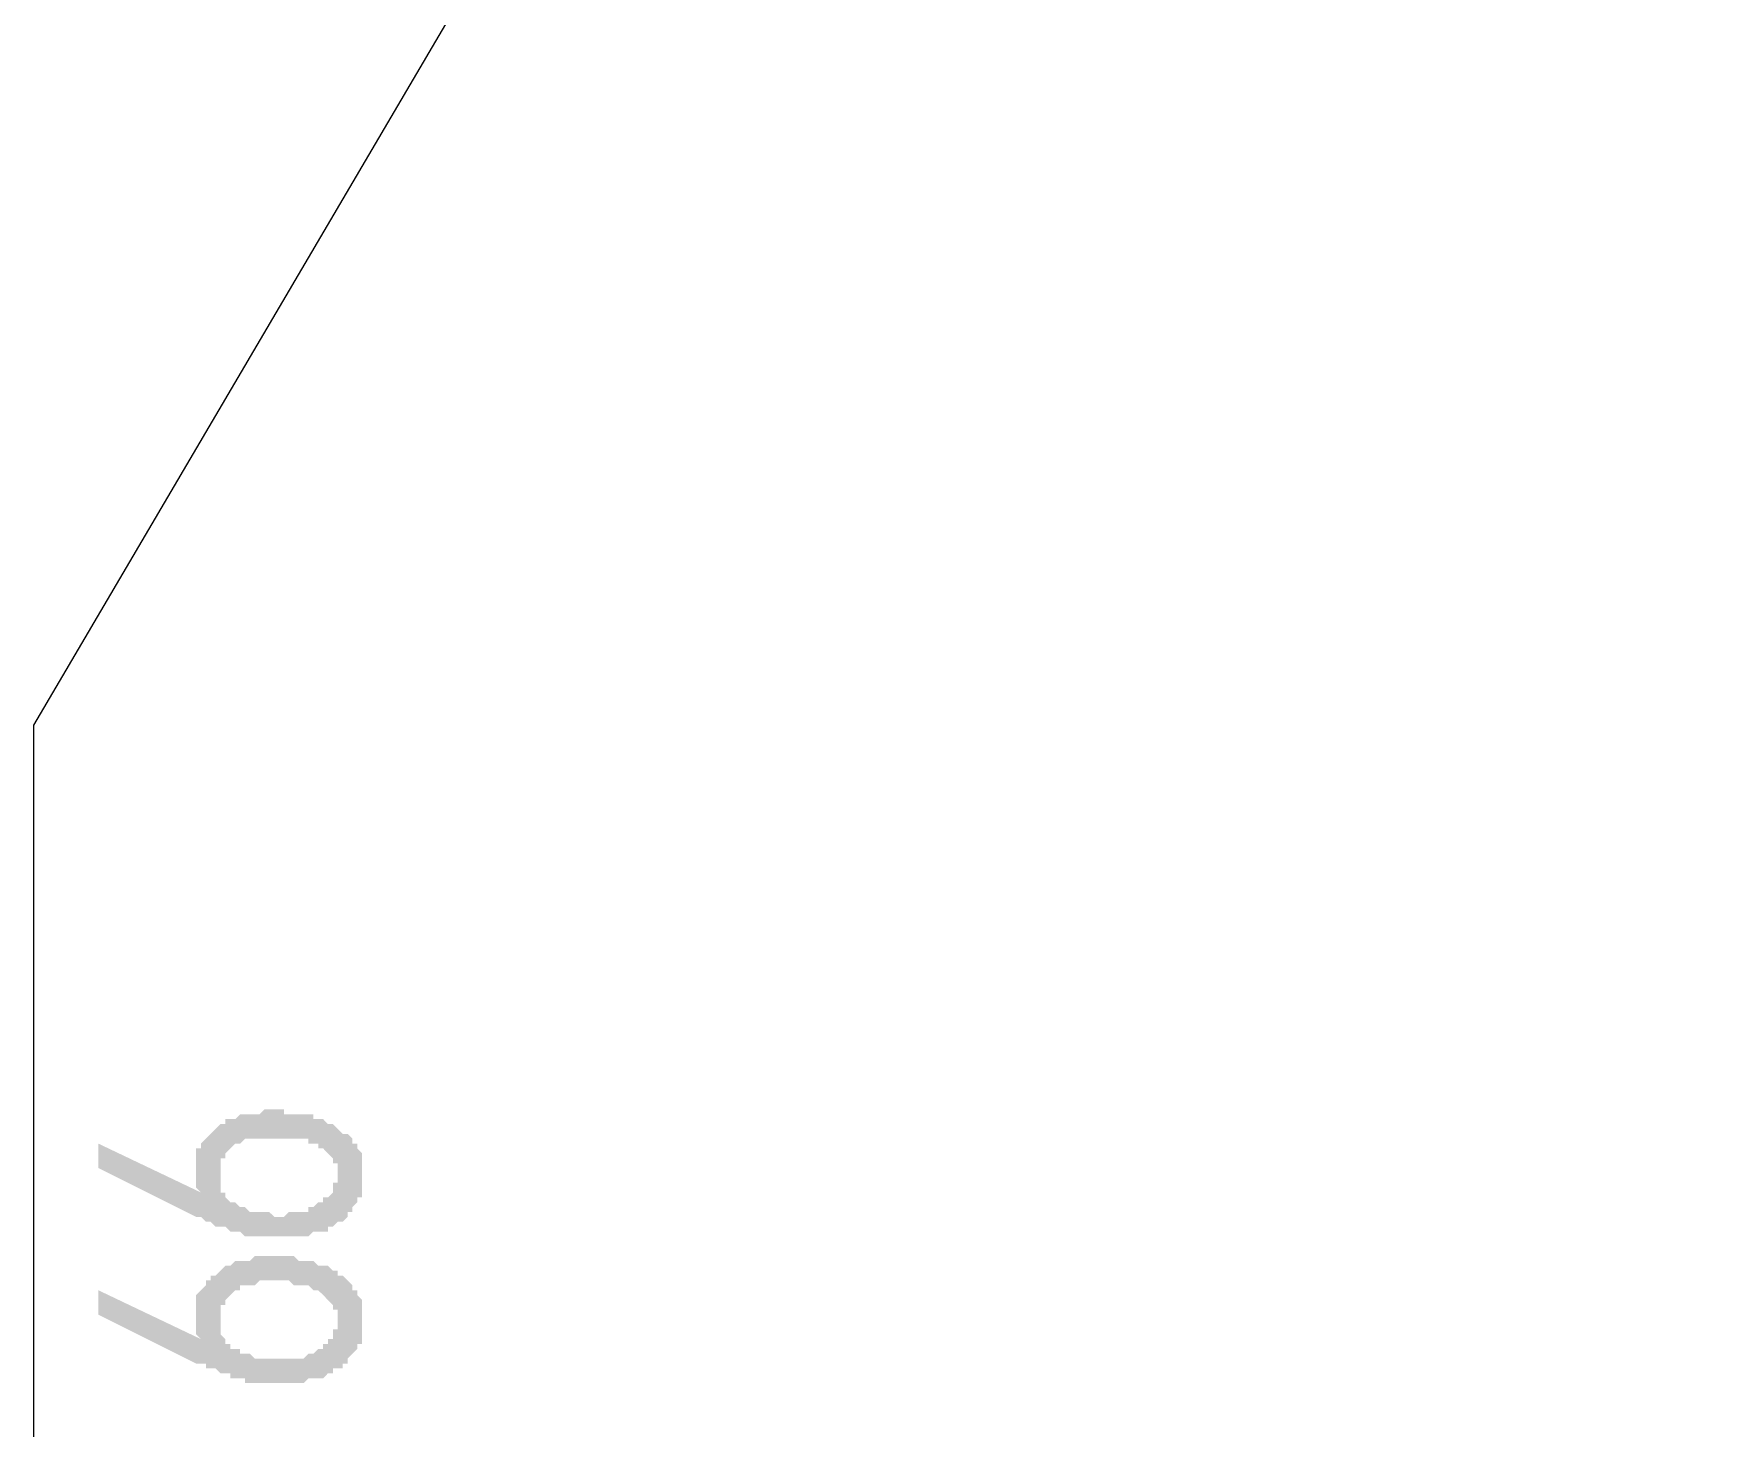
# Model space of a CAD drawing. Header units: millimetres. Extents: x 6156 to 7119, y 3162 to 3647.
# Drawn here: x 6789.96 to 6811.84, y 3485.66 to 3503.78 of the extents above; entities that cross this region are included whole.
import ezdxf

# ---------------------------------------------------------------- set-up
doc = ezdxf.new("R2010")
doc.units = ezdxf.units.MM
doc.layers.add('图层1', color=7, linetype='Continuous')

msp = doc.modelspace()

# ---------------------------------------------------------------- hatches: boundary and pattern name
at = {"layer": '图层1', "transparency": 33554559}
h = msp.add_hatch(color=256, dxfattribs=at)
h.paths.add_polyline_path([(6793.018, 3488.154), (6792.955, 3488.154), (6792.891, 3488.154), (6792.891, 3488.154), (6792.828, 3488.154), (6792.764, 3488.154), (6792.701, 3488.154), (6792.701, 3488.154), (6792.637, 3488.217), (6792.574, 3488.217), (6792.574, 3488.217), (6792.51, 3488.217), (6792.51, 3488.217), (6792.447, 3488.281), (6792.383, 3488.281), (6792.383, 3488.281), (6792.32, 3488.281), (6792.256, 3488.344), (6792.193, 3488.344), (6792.193, 3488.344), (6792.129, 3488.408), (6792.066, 3488.408), (6792.066, 3488.408), (6790.796, 3489.043), (6790.796, 3489.36), (6792.129, 3488.725), (6792.066, 3488.789), (6792.066, 3488.789), (6792.066, 3488.852), (6792.066, 3488.916), (6792.066, 3488.916), (6792.066, 3488.979), (6792.066, 3489.043), (6792.066, 3489.043), (6792.066, 3489.106), (6792.066, 3489.106), (6792.066, 3489.17), (6792.066, 3489.17), (6792.066, 3489.233), (6792.066, 3489.233), (6792.066, 3489.297), (6792.129, 3489.297), (6792.129, 3489.36), (6792.129, 3489.36), (6792.193, 3489.424), (6792.193, 3489.424), (6792.256, 3489.487), (6792.256, 3489.487), (6792.32, 3489.551), (6792.32, 3489.551), (6792.383, 3489.614), (6792.383, 3489.614), (6792.447, 3489.614), (6792.447, 3489.678), (6792.51, 3489.678), (6792.51, 3489.678), (6792.574, 3489.678), (6792.637, 3489.741), (6792.701, 3489.741), (6792.701, 3489.741), (6792.764, 3489.741), (6792.828, 3489.741), (6792.891, 3489.741), (6792.891, 3489.741), (6792.955, 3489.805), (6793.018, 3489.805), (6793.018, 3489.805), (6793.082, 3489.805), (6793.145, 3489.805), (6793.209, 3489.805), (6793.209, 3489.741), (6793.272, 3489.741), (6793.336, 3489.741), (6793.399, 3489.741), (6793.399, 3489.741), (6793.463, 3489.741), (6793.526, 3489.741), (6793.59, 3489.741), (6793.59, 3489.678), (6793.653, 3489.678), (6793.717, 3489.678), (6793.717, 3489.678), (6793.78, 3489.614), (6793.843, 3489.614), (6793.843, 3489.614), (6793.907, 3489.551), (6793.907, 3489.551), (6793.97, 3489.487), (6794.034, 3489.487), (6794.034, 3489.487), (6794.034, 3489.487), (6794.097, 3489.424), (6794.097, 3489.424), (6794.097, 3489.36), (6794.161, 3489.36), (6794.161, 3489.297), (6794.161, 3489.297), (6794.224, 3489.233), (6794.224, 3489.233), (6794.224, 3489.17), (6794.224, 3489.106), (6794.224, 3489.106), (6794.224, 3489.043), (6794.224, 3489.043), (6794.224, 3488.979), (6794.224, 3488.916), (6794.224, 3488.916), (6794.224, 3488.852), (6794.224, 3488.789), (6794.224, 3488.789), (6794.224, 3488.725), (6794.224, 3488.725), (6794.224, 3488.662), (6794.161, 3488.662), (6794.161, 3488.598), (6794.161, 3488.598), (6794.097, 3488.535), (6794.097, 3488.535), (6794.097, 3488.471), (6794.034, 3488.471), (6794.034, 3488.408), (6794.034, 3488.408), (6793.97, 3488.344), (6793.97, 3488.344), (6793.907, 3488.344), (6793.843, 3488.281), (6793.843, 3488.281), (6793.78, 3488.281), (6793.78, 3488.217), (6793.717, 3488.217), (6793.653, 3488.217), (6793.59, 3488.217), (6793.59, 3488.217), (6793.526, 3488.154), (6793.463, 3488.154), (6793.399, 3488.154), (6793.399, 3488.154), (6793.336, 3488.154), (6793.272, 3488.154), (6793.209, 3488.154), (6793.209, 3488.154), (6793.145, 3488.154), (6793.082, 3488.154), (6793.018, 3488.154), (6793.018, 3488.154)], flags=0)
h.paths.add_polyline_path([(6793.653, 3488.598), (6793.717, 3488.598), (6793.717, 3488.662), (6793.78, 3488.662), (6793.78, 3488.662), (6793.843, 3488.725), (6793.843, 3488.725), (6793.843, 3488.789), (6793.843, 3488.852), (6793.907, 3488.852), (6793.907, 3488.916), (6793.907, 3488.916), (6793.907, 3488.979), (6793.907, 3489.043), (6793.907, 3489.043), (6793.907, 3489.106), (6793.843, 3489.106), (6793.843, 3489.17), (6793.843, 3489.17), (6793.78, 3489.233), (6793.78, 3489.233), (6793.717, 3489.297), (6793.717, 3489.297), (6793.717, 3489.297), (6793.653, 3489.297), (6793.653, 3489.36), (6793.59, 3489.36), (6793.526, 3489.36), (6793.526, 3489.424), (6793.463, 3489.424), (6793.399, 3489.424), (6793.399, 3489.424), (6793.336, 3489.424), (6793.272, 3489.424), (6793.209, 3489.424), (6793.145, 3489.424), (6793.082, 3489.424), (6793.082, 3489.424), (6793.018, 3489.424), (6792.955, 3489.424), (6792.891, 3489.424), (6792.828, 3489.424), (6792.764, 3489.424), (6792.764, 3489.424), (6792.701, 3489.424), (6792.637, 3489.36), (6792.637, 3489.36), (6792.574, 3489.36), (6792.574, 3489.36), (6792.51, 3489.297), (6792.51, 3489.297), (6792.51, 3489.297), (6792.447, 3489.233), (6792.447, 3489.233), (6792.447, 3489.17), (6792.383, 3489.17), (6792.383, 3489.106), (6792.383, 3489.043), (6792.383, 3489.043), (6792.383, 3488.979), (6792.383, 3488.979), (6792.383, 3488.916), (6792.383, 3488.916), (6792.383, 3488.852), (6792.383, 3488.852), (6792.383, 3488.789), (6792.383, 3488.725), (6792.447, 3488.725), (6792.447, 3488.662), (6792.447, 3488.662), (6792.51, 3488.598), (6792.51, 3488.598), (6792.574, 3488.598), (6792.637, 3488.535), (6792.637, 3488.535), (6792.701, 3488.535), (6792.701, 3488.535), (6792.764, 3488.471), (6792.828, 3488.471), (6792.891, 3488.471), (6792.891, 3488.471), (6792.955, 3488.471), (6793.018, 3488.471), (6793.082, 3488.408), (6793.082, 3488.408), (6793.145, 3488.408), (6793.209, 3488.408), (6793.209, 3488.408), (6793.272, 3488.471), (6793.336, 3488.471), (6793.336, 3488.471), (6793.399, 3488.471), (6793.463, 3488.471), (6793.526, 3488.471), (6793.526, 3488.535), (6793.59, 3488.535), (6793.59, 3488.535), (6793.653, 3488.598), (6793.653, 3488.598)], flags=0)
h = msp.add_hatch(color=256, dxfattribs=at)
h.paths.add_polyline_path([(6793.018, 3486.249), (6792.955, 3486.249), (6792.891, 3486.249), (6792.891, 3486.249), (6792.828, 3486.249), (6792.764, 3486.249), (6792.701, 3486.249), (6792.701, 3486.312), (6792.637, 3486.312), (6792.574, 3486.312), (6792.574, 3486.312), (6792.51, 3486.312), (6792.51, 3486.376), (6792.447, 3486.376), (6792.383, 3486.376), (6792.383, 3486.376), (6792.32, 3486.439), (6792.256, 3486.439), (6792.193, 3486.439), (6792.193, 3486.503), (6792.129, 3486.503), (6792.066, 3486.503), (6792.066, 3486.503), (6790.796, 3487.138), (6790.796, 3487.455), (6792.129, 3486.82), (6792.066, 3486.884), (6792.066, 3486.947), (6792.066, 3486.947), (6792.066, 3487.011), (6792.066, 3487.074), (6792.066, 3487.074), (6792.066, 3487.138), (6792.066, 3487.201), (6792.066, 3487.201), (6792.066, 3487.265), (6792.066, 3487.265), (6792.066, 3487.328), (6792.066, 3487.328), (6792.066, 3487.392), (6792.066, 3487.392), (6792.129, 3487.455), (6792.129, 3487.455), (6792.129, 3487.455), (6792.193, 3487.519), (6792.193, 3487.582), (6792.256, 3487.582), (6792.256, 3487.646), (6792.32, 3487.646), (6792.32, 3487.646), (6792.383, 3487.709), (6792.383, 3487.709), (6792.447, 3487.773), (6792.447, 3487.773), (6792.51, 3487.773), (6792.51, 3487.773), (6792.574, 3487.836), (6792.637, 3487.836), (6792.701, 3487.836), (6792.701, 3487.836), (6792.764, 3487.836), (6792.828, 3487.9), (6792.891, 3487.9), (6792.891, 3487.9), (6792.955, 3487.9), (6793.018, 3487.9), (6793.018, 3487.9), (6793.082, 3487.9), (6793.145, 3487.9), (6793.209, 3487.9), (6793.209, 3487.9), (6793.272, 3487.9), (6793.336, 3487.9), (6793.399, 3487.836), (6793.399, 3487.836), (6793.463, 3487.836), (6793.526, 3487.836), (6793.59, 3487.836), (6793.59, 3487.836), (6793.653, 3487.773), (6793.717, 3487.773), (6793.717, 3487.773), (6793.78, 3487.773), (6793.843, 3487.709), (6793.843, 3487.709), (6793.907, 3487.709), (6793.907, 3487.646), (6793.97, 3487.646), (6794.034, 3487.582), (6794.034, 3487.582), (6794.034, 3487.582), (6794.097, 3487.519), (6794.097, 3487.519), (6794.097, 3487.455), (6794.161, 3487.455), (6794.161, 3487.392), (6794.161, 3487.392), (6794.224, 3487.328), (6794.224, 3487.328), (6794.224, 3487.265), (6794.224, 3487.265), (6794.224, 3487.201), (6794.224, 3487.138), (6794.224, 3487.138), (6794.224, 3487.074), (6794.224, 3487.011), (6794.224, 3487.011), (6794.224, 3486.947), (6794.224, 3486.947), (6794.224, 3486.884), (6794.224, 3486.82), (6794.224, 3486.82), (6794.224, 3486.757), (6794.161, 3486.757), (6794.161, 3486.693), (6794.161, 3486.693), (6794.097, 3486.63), (6794.097, 3486.63), (6794.097, 3486.63), (6794.034, 3486.566), (6794.034, 3486.566), (6794.034, 3486.503), (6793.97, 3486.503), (6793.97, 3486.439), (6793.907, 3486.439), (6793.843, 3486.439), (6793.843, 3486.376), (6793.78, 3486.376), (6793.78, 3486.376), (6793.717, 3486.312), (6793.653, 3486.312), (6793.59, 3486.312), (6793.59, 3486.312), (6793.526, 3486.312), (6793.463, 3486.249), (6793.399, 3486.249), (6793.399, 3486.249), (6793.336, 3486.249), (6793.272, 3486.249), (6793.209, 3486.249), (6793.209, 3486.249), (6793.145, 3486.249), (6793.082, 3486.249), (6793.018, 3486.249), (6793.018, 3486.249)], flags=0)
h.paths.add_polyline_path([(6793.653, 3486.693), (6793.717, 3486.693), (6793.717, 3486.757), (6793.78, 3486.757), (6793.78, 3486.82), (6793.843, 3486.82), (6793.843, 3486.884), (6793.843, 3486.884), (6793.843, 3486.947), (6793.907, 3486.947), (6793.907, 3487.011), (6793.907, 3487.074), (6793.907, 3487.074), (6793.907, 3487.138), (6793.907, 3487.138), (6793.907, 3487.201), (6793.843, 3487.201), (6793.843, 3487.265), (6793.843, 3487.265), (6793.78, 3487.328), (6793.78, 3487.328), (6793.717, 3487.392), (6793.717, 3487.392), (6793.717, 3487.392), (6793.653, 3487.455), (6793.653, 3487.455), (6793.59, 3487.455), (6793.526, 3487.519), (6793.526, 3487.519), (6793.463, 3487.519), (6793.399, 3487.519), (6793.399, 3487.519), (6793.336, 3487.519), (6793.272, 3487.582), (6793.209, 3487.582), (6793.145, 3487.582), (6793.082, 3487.582), (6793.082, 3487.582), (6793.018, 3487.582), (6792.955, 3487.582), (6792.891, 3487.582), (6792.828, 3487.519), (6792.764, 3487.519), (6792.764, 3487.519), (6792.701, 3487.519), (6792.637, 3487.519), (6792.637, 3487.455), (6792.574, 3487.455), (6792.574, 3487.455), (6792.51, 3487.392), (6792.51, 3487.392), (6792.51, 3487.392), (6792.447, 3487.328), (6792.447, 3487.328), (6792.447, 3487.265), (6792.383, 3487.265), (6792.383, 3487.201), (6792.383, 3487.201), (6792.383, 3487.138), (6792.383, 3487.138), (6792.383, 3487.074), (6792.383, 3487.011), (6792.383, 3487.011), (6792.383, 3486.947), (6792.383, 3486.947), (6792.383, 3486.884), (6792.383, 3486.884), (6792.447, 3486.82), (6792.447, 3486.82), (6792.447, 3486.757), (6792.51, 3486.757), (6792.51, 3486.693), (6792.574, 3486.693), (6792.637, 3486.693), (6792.637, 3486.63), (6792.701, 3486.63), (6792.701, 3486.63), (6792.764, 3486.63), (6792.828, 3486.566), (6792.891, 3486.566), (6792.891, 3486.566), (6792.955, 3486.566), (6793.018, 3486.566), (6793.082, 3486.566), (6793.082, 3486.566), (6793.145, 3486.566), (6793.209, 3486.566), (6793.209, 3486.566), (6793.272, 3486.566), (6793.336, 3486.566), (6793.336, 3486.566), (6793.399, 3486.566), (6793.463, 3486.566), (6793.526, 3486.63), (6793.526, 3486.63), (6793.59, 3486.63), (6793.59, 3486.63), (6793.653, 3486.693), (6793.653, 3486.693)], flags=0)

# ---------------------------------------------------------------- linework, layer by layer
at = {"layer": '图层1', "lineweight": -3}
for p, q in [((6789.955, 3494.796), (6811.835, 3532.008)), ((6789.955, 3468.256), (6789.955, 3494.796))]:
    msp.add_line(p, q, dxfattribs=at)

doc.saveas('drawing.dxf')
